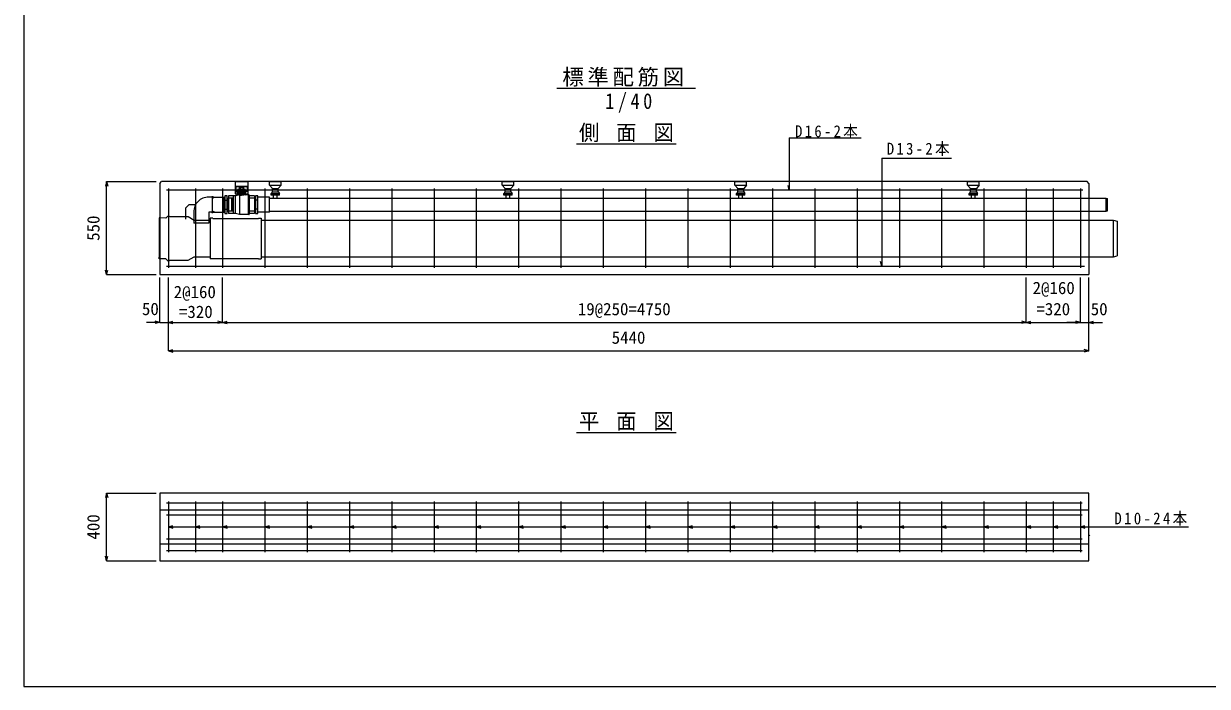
# Model space of a CAD drawing. Units: millimetres on the paper, enlarged 15 times, with parts at other scales. Extents: x -2095 to 4782, y -3105 to 1486.
# Drawn here: x -2095 to 528, y -1454 to 16 of the extents above; entities that cross this region are included whole.
import ezdxf
from ezdxf.enums import TextEntityAlignment as Align

# ---------------------------------------------------------------- set-up
doc = ezdxf.new("R2010")
doc.units = ezdxf.units.MM
doc.header["$LTSCALE"] = 15
doc.linetypes.add('DOUBLE_CHAIN2', pattern=[12.8, 9, -1, 0.6, -0.6, 0.6, -1])
for name, color, linetype in [('1-0', 7, 'Continuous'), ('1-1_製品図', 3, 'Continuous'), ('1-2_HIVP', 4, 'Continuous'), ('1-3_鉄筋', 2, 'Continuous'), ('1-4', 7, 'Continuous'), ('1-6', 4, 'Continuous'), ('1-A', 5, 'Continuous'), ('1-F', 7, 'Continuous'), ('2-0_外寸', 7, 'Continuous')]:
    doc.layers.add(name, color=color, linetype=linetype)
doc.styles.add('ＭＳ ゴシック', font='')
doc.styles.get('ＭＳ ゴシック').set_extended_font_data('MS Gothic')

msp = doc.modelspace()

# ---------------------------------------------------------------- linework, layer by layer
at = {"layer": '1-0'}
for p, q in [((-398.11, -237.45), (-238.73, -237.45)), ((-193.43, -282.49), (-38.67, -282.49)), ((-1774.27, -1100.26), (-1764.13, -1097.54)), ((-1774.27, -1100.26), (-1764.13, -1102.98)), ((-1774.27, -1100.26), (486.25, -1100.26)), ((-1714.27, -1100.26), (-1704.13, -1097.54)), ((-1714.27, -1100.26), (-1704.13, -1102.98)), ((-1654.27, -1100.26), (-1644.13, -1097.54)), ((-1654.27, -1100.26), (-1644.13, -1102.98)), ((-1560.52, -1100.26), (-1550.38, -1097.54)), ((-1560.52, -1100.26), (-1550.38, -1102.98)), ((-1466.77, -1100.26), (-1456.63, -1097.54)), ((-1466.77, -1100.26), (-1456.63, -1102.98)), ((-1373.02, -1100.26), (-1362.88, -1097.54)), ((-1373.02, -1100.26), (-1362.88, -1102.98)), ((-1279.27, -1100.26), (-1269.13, -1097.54)), ((-1279.27, -1100.26), (-1269.13, -1102.98)), ((-1185.52, -1100.26), (-1175.38, -1097.54)), ((-1185.52, -1100.26), (-1175.38, -1102.98)), ((-1091.77, -1100.26), (-1081.63, -1097.54)), ((-1091.77, -1100.26), (-1081.63, -1102.98)), ((-998.02, -1100.26), (-987.88, -1097.54)), ((-998.02, -1100.26), (-987.88, -1102.98)), ((-904.27, -1100.26), (-894.13, -1097.54)), ((-904.27, -1100.26), (-894.13, -1102.98)), ((-810.52, -1100.26), (-800.38, -1097.54)), ((-810.52, -1100.26), (-800.38, -1102.98)), ((-716.77, -1100.26), (-706.63, -1097.54)), ((-716.77, -1100.26), (-706.63, -1102.98)), ((-623.02, -1100.26), (-612.88, -1097.54)), ((-623.02, -1100.26), (-612.88, -1102.98)), ((-529.27, -1100.26), (-519.13, -1097.54)), ((-529.27, -1100.26), (-519.13, -1102.98)), ((-435.52, -1100.26), (-425.38, -1097.54)), ((-435.52, -1100.26), (-425.38, -1102.98)), ((-341.77, -1100.26), (-331.63, -1097.54)), ((-341.77, -1100.26), (-331.63, -1102.98)), ((-248.02, -1100.26), (-237.88, -1097.54)), ((-248.02, -1100.26), (-237.88, -1102.98)), ((-154.27, -1100.26), (-144.13, -1097.54)), ((-154.27, -1100.26), (-144.13, -1102.98)), ((-60.52, -1100.26), (-50.38, -1097.54)), ((-60.52, -1100.26), (-50.38, -1102.98)), ((33.23, -1100.26), (43.37, -1097.54)), ((33.23, -1100.26), (43.37, -1102.98)), ((126.98, -1100.26), (137.12, -1097.54)), ((126.98, -1100.26), (137.12, -1102.98)), ((186.98, -1100.26), (197.12, -1097.54)), ((186.98, -1100.26), (197.12, -1102.98)), ((246.98, -1100.26), (257.12, -1097.54)), ((246.98, -1100.26), (257.12, -1102.98))]:
    msp.add_line(p, q, dxfattribs=at)
at = {"layer": '1-0', "color": 4}
for q in [(265.73, -1119.31), (267.6, -1118.94)]:
    msp.add_line((267.23, -1119.31), q, dxfattribs=at)
at = {"layer": '1-0'}
for points in [[(-398.11, -237.45), (-398.11, -353.24), (-400.83, -343.1)], [(-193.43, -282.49), (-193.43, -521.99), (-196.15, -511.85)]]:
    msp.add_lwpolyline(points, dxfattribs=at)
at = {"layer": '1-1_製品図'}
for p, q in [((-1793.02, -338.24), (-1789.27, -334.49)), ((-1793.02, -338.24), (-1793.02, -540.74)), ((265.73, -338.24), (265.73, -540.74)), ((-1793.02, -540.74), (265.73, -540.74)), ((-1793.02, -1062.76), (265.73, -1062.76)), ((-1793.02, -1137.76), (265.73, -1137.76))]:
    msp.add_line(p, q, dxfattribs=at)
msp.add_lwpolyline([(265.73, -338.24), (261.98, -334.49), (-1789.27, -334.49)], dxfattribs=at)
msp.add_lwpolyline([(265.73, -1025.26), (-1793.02, -1025.26), (-1793.02, -1175.26), (265.73, -1175.26)], close=True, dxfattribs=at)
at = {"layer": '1-2_HIVP'}
for p, q in [((-1550.16, -371.24), (303.98, -371.24)), ((303.98, -371.24), (306.98, -372.05)), ((303.98, -399.74), (303.98, -371.24)), ((306.98, -398.94), (306.98, -372.05)), ((-1550.16, -399.74), (303.98, -399.74)), ((303.98, -399.74), (306.98, -398.94)), ((-1568.9, -419.99), (319.73, -419.99)), ((320.1, -500.99), (320.1, -419.99)), ((320.1, -419.99), (328.73, -422.31)), ((328.73, -422.31), (328.73, -498.68)), ((-1568.9, -500.99), (319.73, -500.99)), ((320.1, -500.99), (328.73, -498.68))]:
    msp.add_line(p, q, dxfattribs=at)
at = {"layer": '1-3_鉄筋'}
for p, q in [((252.6, -353.24), (-1778.02, -353.24)), ((-1774.27, -349.49), (-1774.27, -525.74)), ((-1714.27, -349.49), (-1714.27, -525.74)), ((-1654.27, -349.49), (-1654.27, -525.74)), ((-1560.52, -349.49), (-1560.52, -525.74)), ((-1466.77, -349.49), (-1466.77, -525.74)), ((-1373.02, -349.49), (-1373.02, -525.74)), ((-1279.27, -349.49), (-1279.27, -525.74)), ((-1185.52, -349.49), (-1185.52, -525.74)), ((-1091.77, -349.49), (-1091.77, -525.74)), ((-998.02, -349.49), (-998.02, -525.74)), ((-904.27, -349.49), (-904.27, -525.74)), ((-810.52, -349.49), (-810.52, -525.74)), ((-716.77, -349.49), (-716.77, -525.74)), ((-623.02, -349.49), (-623.02, -525.74)), ((-529.27, -349.49), (-529.27, -525.74)), ((-435.52, -349.49), (-435.52, -525.74)), ((-341.77, -349.49), (-341.77, -525.74)), ((-248.02, -349.49), (-248.02, -525.74)), ((-154.27, -349.49), (-154.27, -525.74)), ((-60.52, -349.49), (-60.52, -525.74)), ((33.23, -349.49), (33.23, -525.74)), ((126.98, -349.49), (126.98, -525.74)), ((186.98, -349.49), (186.98, -525.74)), ((246.98, -349.49), (246.98, -525.74)), ((-1778.02, -521.99), (256.35, -521.99)), ((250.73, -1047.76), (-1778.02, -1047.76)), ((-1774.27, -1044.01), (-1774.27, -1156.51)), ((-1714.27, -1044.01), (-1714.27, -1156.51)), ((-1654.27, -1044.01), (-1654.27, -1156.51)), ((-1560.52, -1044.01), (-1560.52, -1156.51)), ((-1466.77, -1044.01), (-1466.77, -1156.51)), ((-1373.02, -1044.01), (-1373.02, -1156.51)), ((-1279.27, -1044.01), (-1279.27, -1156.51)), ((-1185.52, -1044.01), (-1185.52, -1156.51)), ((-1091.77, -1044.01), (-1091.77, -1156.51)), ((-998.02, -1044.01), (-998.02, -1156.51)), ((-904.27, -1044.01), (-904.27, -1156.51)), ((-810.52, -1044.01), (-810.52, -1156.51)), ((-716.77, -1044.01), (-716.77, -1156.51)), ((-623.02, -1044.01), (-623.02, -1156.51)), ((-529.27, -1044.01), (-529.27, -1156.51)), ((-435.52, -1044.01), (-435.52, -1156.51)), ((-341.77, -1044.01), (-341.77, -1156.51)), ((-248.02, -1044.01), (-248.02, -1156.51)), ((-154.27, -1044.01), (-154.27, -1156.51)), ((-60.52, -1044.01), (-60.52, -1156.51)), ((33.23, -1044.01), (33.23, -1156.51)), ((126.98, -1044.01), (126.98, -1156.51)), ((186.98, -1044.01), (186.98, -1156.51)), ((246.98, -1044.01), (246.98, -1156.51)), ((250.73, -1074.01), (-1778.02, -1074.01)), ((-1778.02, -1126.51), (250.73, -1126.51)), ((-1778.02, -1152.76), (250.73, -1152.76))]:
    msp.add_line(p, q, dxfattribs=at)
at = {"layer": '1-4'}
for p, q in [((-1550.21, -341.99), (-1550.21, -334.49)), ((-1550.21, -334.49), (-1523.96, -334.49)), ((-1523.96, -341.99), (-1523.96, -334.49)), ((-1034.58, -341.99), (-1034.58, -334.49)), ((-1034.58, -334.49), (-1008.33, -334.49)), ((-1008.33, -341.99), (-1008.33, -334.49)), ((-518.96, -341.99), (-518.96, -334.49)), ((-518.96, -334.49), (-492.71, -334.49)), ((-492.71, -341.99), (-492.71, -334.49)), ((-3.33, -341.99), (-3.33, -334.49)), ((-3.33, -334.49), (22.92, -334.49)), ((22.92, -341.99), (22.92, -334.49)), ((-1550.21, -341.99), (-1543.65, -349.49)), ((-1550.21, -341.99), (-1523.96, -341.99)), ((-1543.65, -356.99), (-1546.46, -360.74)), ((-1546.46, -360.74), (-1527.71, -360.74)), ((-1543.65, -356.99), (-1543.65, -349.49)), ((-1543.65, -349.49), (-1530.52, -349.49)), ((-1543.65, -356.99), (-1530.52, -356.99)), ((-1541.21, -371.19), (-1541.21, -364.49)), ((-1532.96, -371.19), (-1532.96, -364.49)), ((-1523.96, -341.99), (-1530.52, -349.49)), ((-1530.52, -356.99), (-1530.52, -349.49)), ((-1530.52, -356.99), (-1527.71, -360.74)), ((-1527.71, -364.49), (-1527.71, -360.74)), ((-1034.58, -341.99), (-1028.02, -349.49)), ((-1034.58, -341.99), (-1008.33, -341.99)), ((-1028.02, -356.99), (-1030.83, -360.74)), ((-1030.83, -360.74), (-1012.08, -360.74)), ((-1028.02, -356.99), (-1028.02, -349.49)), ((-1028.02, -349.49), (-1014.9, -349.49)), ((-1028.02, -356.99), (-1014.9, -356.99)), ((-1025.58, -371.19), (-1025.58, -364.49)), ((-1017.33, -371.19), (-1017.33, -364.49)), ((-1008.33, -341.99), (-1014.9, -349.49)), ((-1014.9, -356.99), (-1014.9, -349.49)), ((-1014.9, -356.99), (-1012.08, -360.74)), ((-1012.08, -364.49), (-1012.08, -360.74)), ((-518.96, -341.99), (-512.4, -349.49)), ((-518.96, -341.99), (-492.71, -341.99)), ((-512.4, -356.99), (-515.21, -360.74)), ((-515.21, -360.74), (-496.46, -360.74)), ((-512.4, -356.99), (-512.4, -349.49)), ((-512.4, -349.49), (-499.27, -349.49)), ((-512.4, -356.99), (-499.27, -356.99)), ((-509.96, -371.19), (-509.96, -364.49)), ((-501.71, -371.19), (-501.71, -364.49)), ((-492.71, -341.99), (-499.27, -349.49)), ((-499.27, -356.99), (-499.27, -349.49)), ((-499.27, -356.99), (-496.46, -360.74)), ((-496.46, -364.49), (-496.46, -360.74)), ((-3.33, -341.99), (3.23, -349.49)), ((-3.33, -341.99), (22.92, -341.99)), ((3.23, -356.99), (0.42, -360.74)), ((0.42, -360.74), (19.17, -360.74)), ((3.23, -356.99), (3.23, -349.49)), ((3.23, -349.49), (16.35, -349.49)), ((3.23, -356.99), (16.35, -356.99)), ((5.67, -371.19), (5.67, -364.49)), ((13.92, -371.19), (13.92, -364.49)), ((22.92, -341.99), (16.35, -349.49)), ((16.35, -356.99), (16.35, -349.49)), ((16.35, -356.99), (19.17, -360.74)), ((19.17, -364.49), (19.17, -360.74))]:
    msp.add_line(p, q, dxfattribs=at)
for points in [[(-1527.71, -364.49), (-1546.46, -364.49), (-1546.46, -360.74)], [(-1012.08, -364.49), (-1030.83, -364.49), (-1030.83, -360.74)], [(-496.46, -364.49), (-515.21, -364.49), (-515.21, -360.74)], [(19.17, -364.49), (0.42, -364.49), (0.42, -360.74)]]:
    msp.add_lwpolyline(points, dxfattribs=at)
at = {"layer": '1-6'}
for p, q in [((-1911.03, -334.49), (-1913.75, -344.64)), ((-1911.03, -540.74), (-1911.03, -334.49)), ((-1911.03, -334.49), (-1908.31, -344.64)), ((-1911.03, -334.49), (-1800.89, -334.49)), ((-1911.03, -540.74), (-1913.75, -530.6)), ((-1911.03, -540.74), (-1908.31, -530.6)), ((-1911.03, -540.74), (-1800.89, -540.74)), ((-1793.02, -646.59), (-1793.02, -547.06)), ((-1774.27, -646.59), (-1774.27, -547.06)), ((-1654.27, -646.59), (-1654.27, -547.06)), ((126.98, -646.59), (126.98, -547.06)), ((246.98, -646.59), (246.98, -547.06)), ((265.73, -646.59), (265.73, -547.06)), ((-1793.02, -646.59), (-1823.02, -646.59)), ((-1793.02, -646.59), (-1803.16, -643.87)), ((-1793.02, -646.59), (-1803.16, -649.31)), ((-1793.02, -646.59), (-1774.27, -646.59)), ((-1774.27, -646.59), (-1764.13, -643.87)), ((-1774.27, -646.59), (-1764.13, -643.87)), ((-1774.27, -646.59), (-1744.27, -646.59)), ((-1774.27, -646.59), (-1764.13, -649.31)), ((-1774.27, -646.59), (-1654.27, -646.59)), ((-1774.27, -646.59), (-1764.13, -649.31)), ((-1774.27, -709.8), (-1774.27, -646.59)), ((-1654.27, -646.59), (-1664.41, -643.87)), ((-1654.27, -646.59), (-1664.41, -649.31)), ((-1654.27, -646.59), (-1644.13, -643.87)), ((-1654.27, -646.59), (126.98, -646.59)), ((-1654.27, -646.59), (-1644.13, -649.31)), ((126.98, -646.59), (116.84, -643.87)), ((126.98, -646.59), (116.84, -649.31)), ((126.98, -646.59), (137.12, -643.87)), ((126.98, -646.59), (246.98, -646.59)), ((126.98, -646.59), (137.12, -649.31)), ((246.98, -646.59), (216.98, -646.59)), ((246.98, -646.59), (236.84, -643.87)), ((246.98, -646.59), (236.84, -643.87)), ((246.98, -646.59), (236.84, -649.31)), ((246.98, -646.59), (236.84, -649.31)), ((246.98, -646.59), (265.73, -646.59)), ((265.73, -646.59), (275.87, -643.87)), ((265.73, -646.59), (295.73, -646.59)), ((265.73, -646.59), (275.87, -649.31)), ((265.73, -709.8), (265.73, -646.59)), ((-1774.27, -709.8), (-1764.13, -707.08)), ((265.73, -709.8), (255.59, -707.08)), ((-1774.27, -709.8), (265.73, -709.8)), ((-1774.27, -709.8), (-1764.13, -712.51)), ((265.73, -709.8), (255.59, -712.51)), ((-1911.03, -1025.26), (-1913.75, -1035.4)), ((-1911.03, -1175.26), (-1911.03, -1025.26)), ((-1911.03, -1025.26), (-1908.31, -1035.4)), ((-1911.03, -1025.26), (-1800.89, -1025.26)), ((-1911.03, -1175.26), (-1913.75, -1165.12)), ((-1911.03, -1175.26), (-1908.31, -1165.12)), ((-1911.03, -1175.26), (-1800.89, -1175.26))]:
    msp.add_line(p, q, dxfattribs=at)
at = {"layer": '1-A', "color": 3}
for p, q in [((-1626.13, -334.49), (-1598, -334.49)), ((-1626.13, -334.49), (-1626.13, -344.62)), ((-1598, -334.49), (-1598, -344.62)), ((-1626.13, -344.62), (-1624.81, -346.18)), ((-1626.13, -344.62), (-1626.13, -355.49)), ((-1626.13, -344.62), (-1598, -344.62)), ((-1626.13, -350.99), (-1626.13, -361.12)), ((-1626.13, -355.49), (-1624.81, -353.93)), ((-1626.13, -355.49), (-1598, -355.49)), ((-1626.13, -361.12), (-1598, -361.12)), ((-1624.81, -346.18), (-1624.81, -353.93)), ((-1599.31, -346.18), (-1624.81, -346.18)), ((-1599.31, -353.93), (-1624.81, -353.93)), ((-1598, -344.62), (-1599.31, -346.18)), ((-1599.31, -346.18), (-1599.31, -353.93)), ((-1598, -355.49), (-1599.31, -353.93)), ((-1598, -344.62), (-1598, -355.49)), ((-1598, -350.99), (-1598, -361.12)), ((-1779.52, -415.54), (-1794.9, -415.01)), ((-1794.9, -415.01), (-1794.9, -505.98)), ((-1779.52, -415.54), (-1775.52, -410.77)), ((-1681.4, -415.49), (-1681.4, -505.49)), ((-1675.77, -415.49), (-1681.4, -415.49)), ((-1675.77, -415.49), (-1675.77, -416.24)), ((-1675.77, -416.24), (-1574.52, -416.24)), ((-1574.52, -415.49), (-1568.9, -415.49)), ((-1574.52, -415.49), (-1574.52, -416.24)), ((-1568.9, -415.49), (-1568.9, -505.49)), ((-1716.79, -419.99), (-1681.4, -419.99)), ((-1779.52, -505.45), (-1794.9, -505.98)), ((-1779.52, -505.45), (-1775.52, -510.22)), ((-1775.52, -510.22), (-1772.14, -510.22)), ((-1772.14, -510.22), (-1770.79, -508.87)), ((-1716.79, -500.99), (-1681.4, -500.99)), ((-1675.77, -505.49), (-1681.4, -505.49)), ((-1574.52, -505.49), (-1574.52, -504.74)), ((-1574.52, -505.49), (-1568.9, -505.49))]:
    msp.add_line(p, q, dxfattribs=at)
at = {"layer": '1-A'}
for p, q in [((-1644.1, -365.81), (-1649.35, -365.81)), ((-1649.35, -365.81), (-1649.35, -405.18)), ((-1644.1, -405.18), (-1644.1, -365.81)), ((-1640.73, -365.62), (-1640.73, -405.37)), ((-1630.6, -365.62), (-1630.6, -405.37)), ((-1625.31, -405.37), (-1625.31, -365.62)), ((-1621.79, -356.51), (-1621.04, -351.63)), ((-1602.29, -356.51), (-1621.79, -356.51)), ((-1621.41, -359.51), (-1621.79, -356.51)), ((-1621.6, -357.93), (-1621.6, -363.19)), ((-1602.66, -359.51), (-1621.41, -359.51)), ((-1603.04, -351.63), (-1621.04, -351.63)), ((-1618.04, -359.51), (-1618.04, -361.37)), ((-1617.23, -347.13), (-1617.23, -351.32)), ((-1615.04, -346.12), (-1615.04, -347.13)), ((-1609.04, -346.12), (-1615.04, -346.12)), ((-1614.64, -347.13), (-1614.64, -351.63)), ((-1614.63, -346.12), (-1614.63, -347.13)), ((-1609.44, -346.12), (-1609.44, -347.13)), ((-1609.44, -347.13), (-1609.44, -351.63)), ((-1609.04, -346.12), (-1609.04, -347.13)), ((-1606.04, -359.51), (-1606.04, -360.37)), ((-1595.91, -363.37), (-1603.04, -363.37)), ((-1597.6, -363.37), (-1597.6, -407.62)), ((-1594.79, -364.49), (-1594.79, -406.49)), ((-1583.35, -365.62), (-1594.23, -365.62)), ((-1581.29, -365.81), (-1581.29, -405.18)), ((-1576.04, -365.81), (-1581.29, -365.81)), ((-1576.04, -405.18), (-1576.04, -365.81)), ((-1673.18, -369.18), (-1684.81, -369.18)), ((-1676.93, -369.18), (-1676.93, -401.81)), ((-1675.23, -369.18), (-1649.35, -369.18)), ((-1652.02, -371.24), (-1652.02, -399.74)), ((-1652.02, -371.24), (-1652.02, -399.74)), ((-1649.35, -375.65), (-1644.1, -375.65)), ((-1644.1, -371.18), (-1640.73, -371.29)), ((-1643.59, -371.2), (-1643.59, -399.79)), ((-1642.72, -371.22), (-1642.72, -399.76)), ((-1641.86, -371.25), (-1641.86, -399.74)), ((-1640.99, -371.28), (-1640.99, -399.71)), ((-1630.6, -371.14), (-1640.73, -371.14)), ((-1633.8, -371.24), (-1633.27, -371.77)), ((-1633.8, -371.24), (-1633.8, -399.74)), ((-1633.27, -399.21), (-1633.27, -371.77)), ((-1583.35, -371.14), (-1594.79, -371.14)), ((-1581.29, -371.18), (-1583.35, -371.24)), ((-1582.66, -399.76), (-1582.66, -371.22)), ((-1581.8, -399.79), (-1581.8, -371.2)), ((-1576.04, -375.65), (-1581.29, -375.65)), ((-1717.43, -401.86), (-1717.43, -426.77)), ((-1671.48, -401.81), (-1684.81, -401.81)), ((-1676.93, -401.81), (-1652.02, -401.81)), ((-1675.23, -401.81), (-1649.35, -401.81)), ((-1649.35, -395.34), (-1644.1, -395.34)), ((-1649.35, -405.18), (-1644.1, -405.18)), ((-1644.1, -399.81), (-1640.73, -399.7)), ((-1630.6, -399.84), (-1640.73, -399.84)), ((-1633.27, -399.21), (-1633.8, -399.74)), ((-1595.91, -407.62), (-1616.91, -407.62)), ((-1583.35, -399.84), (-1594.79, -399.84)), ((-1581.29, -399.81), (-1583.35, -399.74)), ((-1576.04, -395.34), (-1581.29, -395.34)), ((-1581.29, -405.18), (-1576.04, -405.18)), ((-1550.16, -401.81), (-1576.04, -401.81))]:
    msp.add_line(p, q, dxfattribs=at)
at = {"layer": '1-A', "color": 7}
for p, q in [((-1728.23, -385.49), (-1736.18, -393.45)), ((-1736.18, -393.45), (-1736.18, -417.56)), ((-1728.23, -385.49), (-1713.94, -385.49))]:
    msp.add_line(p, q, dxfattribs=at)
at = {"layer": '1-A', "color": 4}
msp.add_line((-1794.9, -505.98), (-1794.9, -501.7), dxfattribs=at)
at = {"layer": '1-A'}
for points in [[(-1620.26, -364.27), (-1625.31, -365.62), (-1640.73, -365.62)], [(-1616.91, -364.41), (-1616.91, -407.62), (-1625.31, -405.37), (-1640.73, -405.37)], [(-1606.84, -351.63), (-1606.84, -347.13), (-1617.23, -347.13)], [(-1602.66, -359.51), (-1602.29, -356.51), (-1603.04, -351.63)], [(-1583.35, -365.62), (-1583.35, -405.37), (-1594.23, -405.37)], [(-1676.93, -369.18), (-1652.02, -369.18), (-1652.02, -401.81)], [(-1550.16, -401.81), (-1550.16, -369.18), (-1576.04, -369.18)], [(-1684.81, -401.86), (-1684.81, -426.77), (-1717.43, -426.77)]]:
    msp.add_lwpolyline(points, dxfattribs=at)
at = {"layer": '1-A', "color": 3}
for points in [[(-1775.52, -410.77), (-1772.14, -410.77), (-1770.79, -412.12)], [(-1770.79, -412.12), (-1730.43, -412.12), (-1716.79, -419.99)], [(-1770.79, -508.87), (-1730.43, -508.87), (-1716.79, -500.99)], [(-1675.77, -505.49), (-1675.77, -504.74), (-1574.52, -504.74)]]:
    msp.add_lwpolyline(points, dxfattribs=at)
at = {"layer": '1-A'}
for centre, radius, start, end in [((-1623.48, -363.19), 1.88, 285.00002, 359.99997), ((-1621.04, -361.37), 3, 285.00003, 359.99998), ((-1612.7, -337.31), 26.9, 258.54565, 284.33224), ((-1603.04, -360.37), 3, 180, 269.99998), ((-1595.91, -364.49), 1.12, 359.99998, 90.00003), ((-1594.23, -365.06), 0.563, 180, 269.99998), ((-1686.7, -399.96), 30.84, 86.47424, 183.43266), ((-1595.91, -406.49), 1.12, 270, 359.99998), ((-1594.23, -405.93), 0.563, 90.00003, 180)]:
    msp.add_arc(centre, radius, start, end, dxfattribs=at)
at = {"layer": '1-A', "color": 6, "linetype": 'DOUBLE_CHAIN2'}
for centre, radius, start, end in [((-1676.75, -371.3), 3, 0, 135.86217), ((-1676.75, -371.3), 2.44, 0, 121.00818), ((-1676.75, -371.3), 1.88, 0, 90), ((-1676.75, -371.3), 1.31, 0, 90), ((-1676.75, -371.3), 0.75, 0, 90), ((-1676.75, -399.8), 3, 224.13783, 0), ((-1676.75, -399.8), 2.44, 238.99182, 0), ((-1676.75, -399.8), 0.75, 270, 0), ((-1676.75, -399.8), 1.31, 270, 0), ((-1676.75, -399.8), 1.88, 270, 0)]:
    msp.add_arc(centre, radius, start, end, dxfattribs=at)
at = {"layer": '1-F', "color": 3}
for p, q in [((-913.33, -127.45), (-606.04, -127.45)), ((-869.83, -250.61), (-648.62, -250.61)), ((-869.83, -890.71), (-648.62, -890.71))]:
    msp.add_line(p, q, dxfattribs=at)
at = {"layer": '2-0_外寸', "color": 5}
for p, q in [((-2094.86, 1486.01), (-2094.86, -1453.99)), ((-2094.86, -1453.99), (2105.14, -1453.99))]:
    msp.add_line(p, q, dxfattribs=at)

# ---------------------------------------------------------------- texts
at = {"layer": '1-0', "char_height": 26.39, "attachment_point": 7, "style": 'ＭＳ ゴシック'}
for s, insert in [('\\T1.32;\\W0.9;D16-2本', (-385.3, -238.72)), ('\\T1.32;\\W0.9;D13-2本', (-181.93, -277.39)), ('\\T1.33;\\W0.9;D10-24本', (322.42, -1097.55))]:
    msp.add_mtext(s, dxfattribs=dict(at, insert=insert))
at = {"layer": '1-6', "style": 'ＭＳ ゴシック'}
for s, p in [('550', (-1918.53, -465.74)), ('400', (-1918.53, -1128.39))]:
    msp.add_text(s, height=27.49, rotation=90, dxfattribs=at).set_placement(p, align=Align.BOTTOM_LEFT)
for s, p in [('2@160', (-1762.41, -601.14)), ('2@160', (141, -592.18)), ('50', (-1832.75, -638.73)), ('=320', (-1750.76, -645.13)), ('19@250=4750', (-866.77, -639.09)), ('=320', (149.48, -639.09)), ('50', (269.86, -639.07)), ('5440', (-791.77, -702.3))]:
    msp.add_text(s, height=27.49, dxfattribs=at).set_placement(p, align=Align.BOTTOM_LEFT)
at = {"layer": '1-F', "char_height": 34.84, "attachment_point": 7, "style": 'ＭＳ ゴシック'}
for s, insert in [('\\T1.17;標準配筋図', (-901.09, -123.71)), ('\\T1.39;\\W0.85;1/40', (-805.98, -181.62)), ('\\T1.22;\\W0.95;側\\~面\\~図', (-864.32, -246.89)), ('\\T1.22;\\W0.95;平\\~面\\~図', (-864.32, -886.99))]:
    msp.add_mtext(s, dxfattribs=dict(at, insert=insert))

doc.saveas('drawing.dxf')
